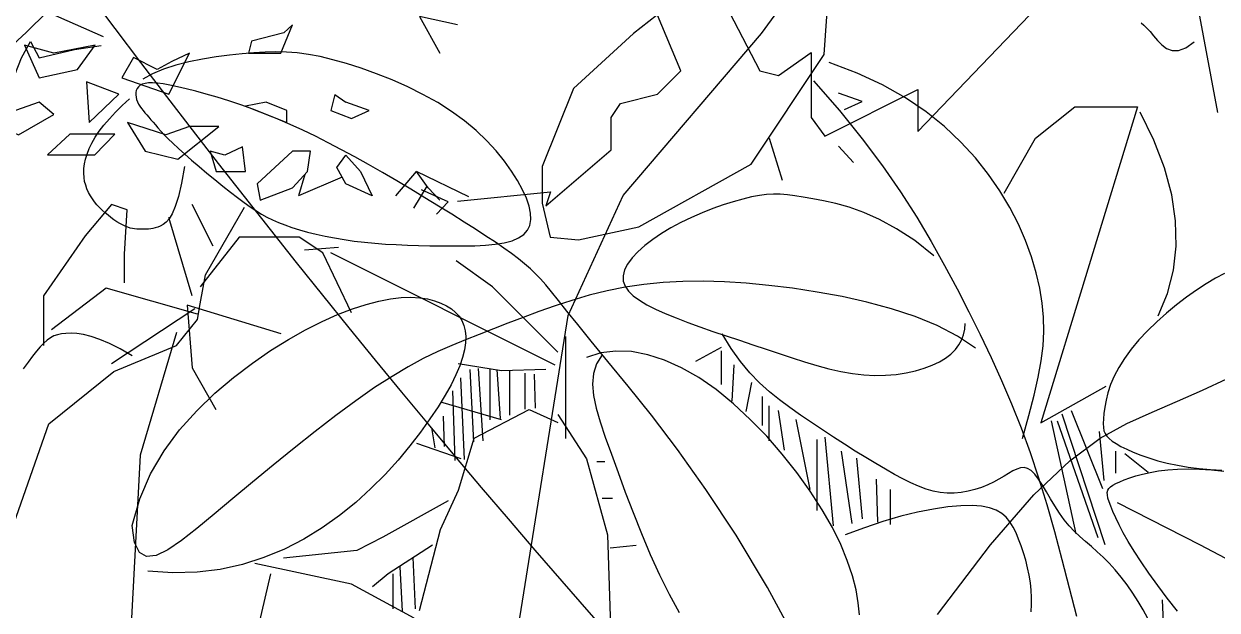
# Model space of a CAD drawing. Header units: metres. Extents: x 10 to 239, y 2 to 253.
# Drawn here: x 93.199 to 98.13, y 101.787 to 104.209 of the extents above; entities that cross this region are included whole.
import ezdxf

# ---------------------------------------------------------------- set-up
doc = ezdxf.new("R2010")
doc.units = ezdxf.units.M
doc.header["$MEASUREMENT"] = 0
doc.layers.add('1', color=7, linetype='Continuous')
doc.layers.add('cot200', color=9, linetype='Continuous')
doc.layers.add('bloques ARBOLES', color=7, linetype='Continuous', true_color=0xb8d897)

# ---------------------------------------------------------------- blocks, each defined once
blk = doc.blocks.new('ARBOL22')
for points in [[(-0.373, -2.0299), (-0.184, -2.011), (-0.1934, -2.0393), (-0.0611, -1.9259), (-0.0611, -1.8598), (-0.0422, -1.8315), (0.0334, -1.8126), (0.0807, -1.7653), (0.0334, -1.652), (0.1185, -1.6047), (0.0901, -1.5292), (0.0334, -1.4725), (0.0334, -1.378), (0.0618, -1.3497), (-0.0516, -1.3213), (-0.0516, -1.1891)], [(0.109, -1.5103), (0.2413, -1.7653), (0.2791, -1.7748), (0.3453, -1.7276), (0.3453, -1.8598), (0.3736, -1.8976), (0.5627, -1.8031), (0.5627, -1.8882), (0.7895, -1.652), (0.7706, -1.6142), (0.78, -1.5953)], [(-1.2854, -1.72), (-1.2495, -1.6869), (-1.2075, -1.6454), (-1.0937, -1.6951)], [(-0.3729, -1.6715), (-0.4508, -1.6548)], [(-0.4508, -1.6548), (-0.4088, -1.7294)], [(-1.2951, -1.8298), (-1.2591, -1.7387), (-1.2412, -1.7056)], [(-1.2412, -1.7056), (-1.2232, -1.7387)], [(-1.1514, -1.722), (-1.0974, -1.7138)], [(-1.2232, -1.7387), (-1.1514, -1.722)], [(-0.6227, -1.8134), (-0.6305, -1.8454)], [(-0.6227, -1.8134), (-0.6005, -1.8288)], [(0.4494, -1.8273), (0.4014, -1.8107)], [(-0.5526, -1.8454), (-0.6005, -1.8288)], [(0.4134, -1.8438), (0.4494, -1.8273)], [(-0.6305, -1.8454), (-0.5885, -1.8619)], [(-0.5885, -1.8619), (-0.5526, -1.8454)], [(-0.6185, -1.9614), (-0.6005, -1.9365)], [(-0.6005, -1.9365), (-0.5705, -1.9696)], [(0.4014, -1.9184), (0.4314, -1.9515)], [(-0.6005, -1.9945), (-0.6185, -1.9614)], [(-0.6837, -1.9755), (-0.6964, -2.0193)], [(-0.6076, -1.9814), (-0.6964, -2.0193)], [(-0.5705, -1.9696), (-0.5466, -2.0193)], [(-0.4987, -2.0193), (-0.4567, -1.9696)], [(-0.3503, -2.0211), (-0.4567, -1.9696)], [(-0.4328, -2.0027), (-0.4567, -1.9696)], [(-0.5466, -2.0193), (-0.6005, -1.9945)], [(-0.4358, -1.9996), (-0.4628, -2.0442)], [(-0.3922, -2.0313), (-0.4461, -2.0066)], [(-0.4088, -2.0276), (-0.4328, -2.0027)], [(-0.4161, -2.0562), (-0.3922, -2.0313)]]:
    blk.add_lwpolyline(points)
for points in [[(-0.7982, -1.7294), (-0.7323, -1.7294), (-0.7084, -1.6715), (-0.7263, -1.6879), (-0.7922, -1.7046)], [(-1.2234, -1.7792), (-1.1455, -1.7626), (-1.1096, -1.7128), (-1.1935, -1.7294), (-1.2534, -1.7128)], [(-0.9599, -1.8123), (-0.9179, -1.7294), (-0.9538, -1.7459), (-0.9838, -1.7626), (-1.0317, -1.7377), (-1.0558, -1.7792)], [(-1.1216, -1.8703), (-1.0617, -1.8123), (-1.1276, -1.7874)], [(-1.2834, -1.8867), (-1.2653, -1.8951), (-1.1935, -1.8536), (-1.2234, -1.8288), (-1.2714, -1.8454), (-1.3185, -1.8599)], [(-0.7202, -1.8703), (-0.7202, -1.8454), (-0.7622, -1.8288), (-0.8041, -1.8372)], [(-1.0437, -1.8703), (-1.0078, -1.9282), (-0.9419, -1.9447), (-0.8581, -1.8785), (-0.9179, -1.8785), (-0.9658, -1.8951)], [(-1.1101, -1.9358), (-1.0696, -1.8937), (-1.161, -1.8937), (-1.2066, -1.9358)], [(-0.8461, -1.9365), (-0.8761, -1.9282), (-0.864, -1.9696), (-0.8041, -1.9696), (-0.8102, -1.9198)], [(-0.7743, -2.0276), (-0.7084, -2.0027), (-0.6784, -1.9696), (-0.6723, -1.9282), (-0.7084, -1.9282), (-0.7622, -1.9778), (-0.7802, -1.9945)]]:
    blk.add_lwpolyline(points, close=True)
blk = doc.blocks.new('A$C6F4E7DED')
for p, q in [((1111.6, 2071.3), (1034.6, 2176.8)), ((1043.2, 2048.5), (1037.5, 2128.3)), ((1171.5, 2134), (1251.4, 2071.3)), ((1262.8, 1894.6), (1111.6, 2071.3)), ((1251.4, 2071.3), (1317, 2011.5)), ((1123, 1928.8), (1043.2, 2048.5)), ((1593.7, 2046.1), (1606.5, 2048.5)), ((1606.5, 2048.5), (1618.7, 2050.1)), ((1618.7, 2050.1), (1630.4, 2051.1)), ((1630.4, 2051.1), (1642, 2051.4)), ((1642, 2051.4), (1653.8, 2051.1)), ((1653.8, 2051.1), (1666, 2050.4)), ((1666, 2050.4), (1679, 2049.2)), ((1679, 2049.2), (1692.9, 2047.7)), ((1692.9, 2047.7), (1707.5, 2045.8)), ((1006.9, 2028.2), (1037.5, 2039.7)), ((1548.8, 2033.5), (1564.8, 2038.6)), ((1564.8, 2038.6), (1579.9, 2042.8)), ((1579.9, 2042.8), (1593.7, 2046.1)), ((1707.5, 2045.8), (1722.4, 2043.4)), ((1722.4, 2043.4), (1737.1, 2040.4)), ((1737.1, 2040.4), (1751.4, 2036.8)), ((1751.4, 2036.8), (1764.8, 2032.5)), ((979.2, 2015.3), (1006.9, 2028.2)), ((1498.1, 2013.2), (1515.2, 2020.8)), ((1515.2, 2020.8), (1532.2, 2027.5)), ((1532.2, 2027.5), (1548.8, 2033.5)), ((1764.8, 2032.5), (1777, 2027.4)), ((1777, 2027.4), (1787.6, 2021.4)), ((954.2, 2001.2), (979.2, 2015.3)), ((1054.6, 2019.7), (1026.4, 1987.4)), ((1317, 2011.5), (1351.2, 1926)), ((1481.4, 2004.9), (1498.1, 2013.2)), ((1718.3, 2005.3), (1729.6, 2008.5)), ((1729.6, 2008.5), (1740.1, 2011.1)), ((1740.1, 2011.1), (1749.6, 2013.3)), ((1749.6, 2013.3), (1757.9, 2015.1)), ((1757.9, 2015.1), (1765.2, 2016.3)), ((1765.2, 2016.3), (1771.4, 2017.1)), ((1771.4, 2017.1), (1776.8, 2017.4)), ((1776.8, 2017.4), (1781.3, 2017.4)), ((1781.3, 2017.4), (1785, 2016.9)), ((1785, 2016.9), (1788, 2016)), ((1788, 2016), (1790.5, 2014.8)), ((1790.5, 2014.8), (1792.3, 2013.2)), ((1792.3, 2013.2), (1793.7, 2011.3)), ((1793.7, 2011.3), (1794.6, 2009.1)), ((1794.6, 2009.1), (1795.1, 2006.8)), ((931.8, 1986), (954.2, 2001.2)), ((1450.1, 1986.3), (1465.3, 1995.9)), ((1465.3, 1995.9), (1481.4, 2004.9)), ((1680.4, 1993.4), (1693.5, 1997.8)), ((1693.5, 1997.8), (1706.2, 2001.8)), ((1706.2, 2001.8), (1718.3, 2005.3)), ((1793.3, 1996.7), (1792.1, 1994.3)), ((1794.2, 1999.2), (1793.3, 1996.7)), ((1794.9, 2001.8), (1794.2, 1999.2)), ((1795.2, 2004.3), (1794.9, 2001.8)), ((1795.1, 2006.8), (1795.2, 2004.3)), ((1810, 1992.7), (1801.9, 2000.1)), ((682.8, 1954.8), (698, 1985.5)), ((769.3, 1991.2), (700.9, 1991.2)), ((700.9, 1991.2), (806.4, 1646.4)), ((812.1, 1957), (769.3, 1991.2)), ((911.7, 1969.8), (931.8, 1986)), ((1026.4, 1987.4), (1001.4, 1956.5)), ((1436.1, 1976), (1450.1, 1986.3)), ((1640, 1977.9), (1653.5, 1983.4)), ((1653.5, 1983.4), (1667.1, 1988.6)), ((1667.1, 1988.6), (1680.4, 1993.4)), ((1783.1, 1982.4), (1780.9, 1979.9)), ((1785.2, 1984.8), (1783.1, 1982.4)), ((1787.2, 1987.2), (1785.2, 1984.8)), ((1789, 1989.5), (1787.2, 1987.2)), ((1790.7, 1991.9), (1789, 1989.5)), ((1792.1, 1994.3), (1790.7, 1991.9)), ((1817.4, 1985.4), (1810, 1992.7)), ((1824, 1978.3), (1817.4, 1985.4)), ((893.8, 1952.9), (911.7, 1969.8)), ((1423.3, 1965.3), (1436.1, 1976)), ((1612.7, 1965.7), (1626.4, 1972)), ((1626.4, 1972), (1640, 1977.9)), ((1773.7, 1971.5), (1770.9, 1968.3)), ((1776.2, 1974.5), (1773.7, 1971.5)), ((1778.6, 1977.2), (1776.2, 1974.5)), ((1780.9, 1979.9), (1778.6, 1977.2)), ((1829.9, 1971.4), (1824, 1978.3)), ((1835, 1964.6), (1829.9, 1971.4)), ((846.4, 1897.2), (812.1, 1957)), ((1001.4, 1956.5), (979.2, 1926.9)), ((1103.1, 1957), (1088.8, 1911.4)), ((1411.8, 1954.3), (1423.3, 1965.3)), ((1584.8, 1952), (1598.8, 1959.1)), ((1598.8, 1959.1), (1612.7, 1965.7)), ((1759.7, 1956.4), (1754.6, 1951.5)), ((1764, 1960.8), (1759.7, 1956.4)), ((1767.7, 1964.8), (1764, 1960.8)), ((1770.9, 1968.3), (1767.7, 1964.8)), ((1839.4, 1958.1), (1835, 1964.6)), ((1843.1, 1951.8), (1839.4, 1958.1)), ((671.3, 1924.8), (682.8, 1954.8)), ((877.8, 1935.5), (893.8, 1952.9)), ((1392.5, 1932.1), (1401.5, 1943.2)), ((1401.5, 1943.2), (1411.8, 1954.3)), ((1555.8, 1936.7), (1570.5, 1944.5)), ((1570.5, 1944.5), (1584.8, 1952)), ((1748.6, 1945.9), (1741.7, 1939.7)), ((1754.6, 1951.5), (1748.6, 1945.9)), ((1846.1, 1945.7), (1843.1, 1951.8)), ((1848.4, 1939.8), (1846.1, 1945.7)), ((863.7, 1917.6), (877.8, 1935.5)), ((1384.6, 1921.2), (1392.5, 1932.1)), ((1540.9, 1928.3), (1555.8, 1936.7)), ((1734.1, 1933), (1725.9, 1926)), ((1741.7, 1939.7), (1734.1, 1933)), ((1850.1, 1934.2), (1848.4, 1939.8)), ((1851.3, 1928.9), (1850.1, 1934.2)), ((663.4, 1895.4), (671.3, 1924.8)), ((851.2, 1899.5), (863.7, 1917.6)), ((979.2, 1926.9), (959.6, 1898.4)), ((1245.7, 1860.4), (1123, 1928.8)), ((1351.2, 1926), (1351.2, 1886.1)), ((1378, 1910.7), (1384.6, 1921.2)), ((1510, 1910.5), (1525.6, 1919.6)), ((1525.6, 1919.6), (1540.9, 1928.3)), ((1717.4, 1918.9), (1708.7, 1911.8)), ((1725.9, 1926), (1717.4, 1918.9)), ((1742, 1926), (1745.2, 1907.8)), ((1851.9, 1923.8), (1851.3, 1928.9)), ((1851.7, 1914.2), (1852, 1918.9)), ((1852, 1918.9), (1851.9, 1923.8)), ((1372.6, 1900.8), (1378, 1910.7)), ((1494.5, 1901.3), (1510, 1910.5)), ((1700.1, 1904.8), (1691.8, 1898.3)), ((1708.7, 1911.8), (1700.1, 1904.8)), ((1745.2, 1907.8), (1748.6, 1893.5)), ((1848.5, 1901.6), (1849.9, 1905.6)), ((1849.9, 1905.6), (1851, 1909.8)), ((1851, 1909.8), (1851.7, 1914.2)), ((659.2, 1866.9), (663.4, 1895.4)), ((840.3, 1881.4), (851.2, 1899.5)), ((959.6, 1898.4), (942, 1870.9)), ((1043.7, 1888.8), (1055.5, 1891)), ((1055.5, 1891), (1065.9, 1892.8)), ((1065.9, 1892.8), (1075, 1894.3)), ((1075, 1894.3), (1083.3, 1895.3)), ((1083.3, 1895.3), (1091, 1895.9)), ((1091, 1895.9), (1098.5, 1896)), ((1098.5, 1896), (1106, 1895.6)), ((1106, 1895.6), (1113.9, 1894.6)), ((1113.9, 1894.6), (1122.5, 1892.9)), ((1122.5, 1892.9), (1132.1, 1890.6)), ((1132.1, 1890.6), (1142.5, 1887.7)), ((1322.7, 1763.5), (1262.8, 1894.6)), ((1365.4, 1883), (1368.4, 1891.5)), ((1368.4, 1891.5), (1372.6, 1900.8)), ((1464.3, 1882.9), (1479.2, 1892)), ((1479.2, 1892), (1494.5, 1901.3)), ((1684, 1892.2), (1676.8, 1886.9)), ((1691.8, 1898.3), (1684, 1892.2)), ((1748.6, 1893.5), (1752, 1882.6)), ((1840.2, 1887.5), (1842.6, 1890.8)), ((1842.6, 1890.8), (1844.8, 1894.2)), ((1844.8, 1894.2), (1846.8, 1897.8)), ((1846.8, 1897.8), (1848.5, 1901.6)), ((830.9, 1863.2), (840.3, 1881.4)), ((999.8, 1876.1), (1015.8, 1881.8)), ((1015.8, 1881.8), (1030.5, 1885.9)), ((1030.5, 1885.9), (1043.7, 1888.8)), ((1142.5, 1887.7), (1153.5, 1884.2)), ((1153.5, 1884.2), (1164.9, 1880.2)), ((1164.9, 1880.2), (1176.5, 1875.6)), ((1351.2, 1886.1), (1342.6, 1849)), ((1363.8, 1875.2), (1365.4, 1883)), ((1450, 1874), (1464.3, 1882.9)), ((1663.9, 1878), (1657.9, 1874.2)), ((1670.2, 1882.1), (1663.9, 1878)), ((1676.8, 1886.9), (1670.2, 1882.1)), ((1719.1, 1807.7), (1676.4, 1881.8)), ((1710.6, 1839), (1733.4, 1884.6)), ((1752, 1882.6), (1755.4, 1874.6)), ((1804.7, 1878.9), (1821.8, 1884.6)), ((1807.6, 1830.5), (1804.7, 1878.9)), ((1821.8, 1884.6), (1850.4, 1850.4)), ((1828.7, 1875.7), (1831.8, 1878.5)), ((1831.8, 1878.5), (1834.8, 1881.4)), ((1834.8, 1881.4), (1837.6, 1884.4)), ((1837.6, 1884.4), (1840.2, 1887.5)), ((658.6, 1839.3), (659.2, 1866.9)), ((942, 1870.9), (926.1, 1844.2)), ((963.9, 1858.2), (982.5, 1868.4)), ((982.5, 1868.4), (999.8, 1876.1)), ((1176.5, 1875.6), (1188.1, 1870.5)), ((1188.1, 1870.5), (1199.5, 1865.1)), ((1199.5, 1865.1), (1210.5, 1859.2)), ((1363.5, 1868.2), (1363.8, 1875.2)), ((1364.6, 1861.9), (1363.5, 1868.2)), ((1423.9, 1857.6), (1436.5, 1865.5)), ((1436.5, 1865.5), (1450, 1874)), ((1639.2, 1865), (1632.2, 1862.3)), ((1645.7, 1867.8), (1639.2, 1865)), ((1651.8, 1870.9), (1645.7, 1867.8)), ((1657.9, 1874.2), (1651.8, 1870.9)), ((1733.4, 1784.9), (1759.1, 1870.4)), ((1755.4, 1874.6), (1758.8, 1868.9)), ((1758.8, 1868.9), (1762.1, 1865.2)), ((1762.1, 1865.2), (1765.3, 1862.7)), ((1812.6, 1864), (1815.8, 1865.9)), ((1815.8, 1865.9), (1819, 1868.1)), ((1819, 1868.1), (1822.3, 1870.5)), ((1822.3, 1870.5), (1825.5, 1873)), ((1825.5, 1873), (1828.7, 1875.7)), ((823, 1845.2), (830.9, 1863.2)), ((944.2, 1845.2), (963.9, 1858.2)), ((1210.5, 1859.2), (1220.9, 1853)), ((1220.9, 1853), (1230.4, 1846.5)), ((1311.3, 1846.2), (1245.7, 1860.4)), ((1367.2, 1856.5), (1364.6, 1861.9)), ((1371.3, 1851.9), (1367.2, 1856.5)), ((1376.9, 1848.1), (1371.3, 1851.9)), ((1412.6, 1850.2), (1423.9, 1857.6)), ((1598.1, 1852.3), (1588.3, 1850.1)), ((1607.4, 1854.6), (1598.1, 1852.3)), ((1616.3, 1857.1), (1607.4, 1854.6)), ((1624.5, 1859.7), (1616.3, 1857.1)), ((1632.2, 1862.3), (1624.5, 1859.7)), ((1765.3, 1862.7), (1768.4, 1861.1)), ((1768.4, 1861.1), (1771.2, 1860)), ((1771.2, 1860), (1773.9, 1859.1)), ((1773.9, 1859.1), (1776.4, 1858.4)), ((1776.4, 1858.4), (1778.8, 1858)), ((1778.8, 1858), (1781.1, 1857.8)), ((1781.1, 1857.8), (1783.3, 1857.6)), ((1783.3, 1857.6), (1785.5, 1857.6)), ((1785.5, 1857.6), (1787.6, 1857.6)), ((1787.6, 1857.6), (1789.7, 1857.6)), ((1789.7, 1857.6), (1791.9, 1857.6)), ((1791.9, 1857.6), (1794.1, 1857.8)), ((1794.1, 1857.8), (1796.4, 1858)), ((1796.4, 1858), (1798.8, 1858.4)), ((1798.8, 1858.4), (1801.2, 1859)), ((1801.2, 1859), (1803.9, 1859.8)), ((1803.9, 1859.8), (1806.6, 1860.9)), ((1806.6, 1860.9), (1809.6, 1862.3)), ((1809.6, 1862.3), (1812.6, 1864)), ((661.5, 1812.8), (658.6, 1839.3)), ((816.5, 1827.4), (823, 1845.2)), ((926.1, 1844.2), (911.6, 1818.2)), ((923.4, 1828.8), (944.2, 1845.2)), ((1230.4, 1846.5), (1239.1, 1839.8)), ((1239.1, 1839.8), (1246.6, 1833.1)), ((1342.6, 1849), (1311.3, 1846.2)), ((1384.1, 1845.1), (1376.9, 1848.1)), ((1392.6, 1842.8), (1384.1, 1845.1)), ((1402.4, 1841.3), (1392.6, 1842.8)), ((1393.1, 1837.1), (1402.3, 1843.4)), ((1402.3, 1843.4), (1412.6, 1850.2)), ((1413.1, 1840.2), (1402.4, 1841.3)), ((1424.6, 1839.6), (1413.1, 1840.2)), ((1436.6, 1839.4), (1424.6, 1839.6)), ((1449, 1839.4), (1436.6, 1839.4)), ((1461.5, 1839.5), (1449, 1839.4)), ((1473.9, 1839.7), (1461.5, 1839.5)), ((1486.2, 1840), (1473.9, 1839.7)), ((1498.4, 1840.4), (1486.2, 1840)), ((1510.5, 1840.9), (1498.4, 1840.4)), ((1522.3, 1841.5), (1510.5, 1840.9)), ((1534, 1842.4), (1522.3, 1841.5)), ((1545.4, 1843.4), (1534, 1842.4)), ((1556.6, 1844.7), (1545.4, 1843.4)), ((1567.5, 1846.3), (1556.6, 1844.7)), ((1578.1, 1848.1), (1567.5, 1846.3)), ((1588.3, 1850.1), (1578.1, 1848.1)), ((1590.8, 1831.9), (1616.5, 1849)), ((1616.5, 1849), (1682.1, 1849)), ((1682.1, 1849), (1724.9, 1794.9)), ((1850.4, 1850.4), (1896, 1784.9)), ((811.3, 1810.1), (816.5, 1827.4)), ((1246.6, 1833.1), (1252.9, 1826.3)), ((1252.9, 1826.3), (1257.8, 1819.7)), ((1336.9, 1709.4), (1582.2, 1831.9)), ((1370.3, 1820), (1377.2, 1825.5)), ((1377.2, 1825.5), (1384.7, 1831.2)), ((1384.7, 1831.2), (1393.1, 1837.1)), ((1559.4, 1766.4), (1590.8, 1831.9)), ((1573.7, 1837.6), (1610.8, 1834.8)), ((1807.6, 1799.1), (1807.6, 1830.5)), ((668, 1787.4), (661.5, 1812.8)), ((911.6, 1818.2), (897.9, 1792.7)), ((1257.8, 1819.7), (1261.2, 1813.2)), ((1261.2, 1813.2), (1262.8, 1806.9)), ((1358.3, 1809.1), (1364.1, 1814.6)), ((1364.1, 1814.6), (1370.3, 1820)), ((1405.4, 1794.6), (1445.3, 1823.1)), ((605.6, 1809.3), (615.5, 1804.2)), ((615.5, 1804.2), (625.7, 1798.2)), ((807.4, 1793.2), (811.3, 1810.1)), ((1128.2, 1798.8), (1152.1, 1800.4)), ((1152.1, 1800.4), (1175.2, 1801)), ((1175.2, 1801), (1197.5, 1800.7)), ((1197.5, 1800.7), (1219, 1799.6)), ((1219, 1799.6), (1240, 1797.5)), ((1262.6, 1801.1), (1260.6, 1795.5)), ((1262.8, 1806.9), (1262.6, 1801.1)), ((1347.3, 1797.1), (1352.9, 1803.4)), ((1352.9, 1803.4), (1358.3, 1809.1)), ((1724.9, 1776.3), (1719.1, 1807.7)), ((625.7, 1798.2), (636.2, 1791.3)), ((636.2, 1791.3), (647.1, 1783.6)), ((678.1, 1763.2), (668, 1787.4)), ((804.8, 1777), (807.4, 1793.2)), ((897.9, 1792.7), (884.9, 1767.6)), ((1023.6, 1784.1), (1050.9, 1789.1)), ((1050.9, 1789.1), (1077.6, 1793.2)), ((1077.6, 1793.2), (1103.4, 1796.4)), ((1103.4, 1796.4), (1128.2, 1798.8)), ((1240, 1797.5), (1260.4, 1794.4)), ((1256.9, 1790.2), (1251.7, 1785)), ((1260.6, 1795.5), (1256.9, 1790.2)), ((1260.4, 1794.4), (1280.3, 1790.4)), ((1280.3, 1790.4), (1299.7, 1785.5)), ((1333.5, 1780), (1341.1, 1789.4)), ((1334.1, 1723.4), (1405.4, 1794.6)), ((1341.1, 1789.4), (1347.3, 1797.1)), ((1727.7, 1764.9), (1827.5, 1793.4)), ((1827.5, 1793.4), (1887.4, 1747.8)), ((647.1, 1783.6), (658.1, 1775.1)), ((658.1, 1775.1), (669, 1766.1)), ((803.3, 1761.5), (804.8, 1777)), ((969.6, 1770.8), (996.3, 1778)), ((996.3, 1778), (1023.6, 1784.1)), ((1236.8, 1775.2), (1227.3, 1770.4)), ((1244.9, 1780.1), (1236.8, 1775.2)), ((1251.7, 1785), (1244.9, 1780.1)), ((1299.7, 1785.5), (1318.6, 1780)), ((1318.6, 1780), (1336.9, 1774.1)), ((1324.1, 1768.2), (1333.5, 1780)), ((1336.9, 1774.1), (1354.7, 1767.8)), ((1455.8, 1774), (1450.4, 1770.6)), ((1461.9, 1777), (1455.8, 1774)), ((1468.7, 1779.5), (1461.9, 1777)), ((1476.4, 1781.5), (1468.7, 1779.5)), ((1485, 1782.8), (1476.4, 1781.5)), ((1494.5, 1783.4), (1485, 1782.8)), ((1505.1, 1783), (1494.5, 1783.4)), ((1516.7, 1781.6), (1505.1, 1783)), ((1529.5, 1779.2), (1516.7, 1781.6)), ((1543.4, 1775.6), (1529.5, 1779.2)), ((1558.5, 1770.7), (1543.4, 1775.6)), ((1636.4, 1743.6), (1739.1, 1774.9)), ((1727.7, 1759.2), (1724.9, 1776.3)), ((1739.1, 1774.9), (1733.4, 1706.5)), ((1896, 1784.9), (1896, 1730.7)), ((669, 1766.1), (679.6, 1756.7)), ((803, 1746.1), (803.3, 1761.5)), ((884.9, 1767.6), (872.5, 1742.6)), ((919.6, 1752.4), (943.8, 1762.3)), ((943.8, 1762.3), (969.6, 1770.8)), ((1204.9, 1760.8), (1192.2, 1755.9)), ((1216.7, 1765.6), (1204.9, 1760.8)), ((1227.3, 1770.4), (1216.7, 1765.6)), ((1312.3, 1753.5), (1324.1, 1768.2)), ((1376.9, 1424.4), (1322.7, 1763.5)), ((1354.7, 1767.8), (1371.8, 1761.4)), ((1371.8, 1761.4), (1388.5, 1755)), ((1442, 1762.6), (1438.9, 1757.9)), ((1445.8, 1766.8), (1442, 1762.6)), ((1450.4, 1770.6), (1445.8, 1766.8)), ((1574.6, 1764.4), (1558.5, 1770.7)), ((1591.7, 1756.8), (1574.6, 1764.4)), ((1730.6, 1770.6), (1821.8, 1710.8)), ((679.6, 1756.7), (689.8, 1746.9)), ((889.5, 1748.4), (889.1, 1754.7)), ((890.8, 1742.4), (889.5, 1748.4)), ((897.4, 1740.9), (919.6, 1752.4)), ((1178.8, 1751), (1164.7, 1746.1)), ((1192.2, 1755.9), (1178.8, 1751)), ((1297.6, 1735.4), (1312.3, 1753.5)), ((1388.5, 1755), (1404.4, 1748.8)), ((1404.4, 1748.8), (1419.9, 1742.9)), ((1435.2, 1746.9), (1434.6, 1740.6)), ((1436.6, 1752.7), (1435.2, 1746.9)), ((1438.9, 1757.9), (1436.6, 1752.7)), ((1609.6, 1747.8), (1591.7, 1756.8)), ((1628.3, 1737.2), (1609.6, 1747.8)), ((1750.5, 1730.7), (1727.7, 1759.2)), ((689.8, 1746.9), (699.2, 1736.8)), ((699.2, 1736.8), (707.7, 1726.7)), ((803.9, 1730.5), (803, 1746.1)), ((872.5, 1742.6), (860.6, 1717.6)), ((877.7, 1727.9), (897.4, 1740.9)), ((892.9, 1736.7), (890.8, 1742.4)), ((895.9, 1731.3), (892.9, 1736.7)), ((1135.7, 1736.4), (1121, 1731.5)), ((1150.3, 1741.3), (1135.7, 1736.4)), ((1144.6, 1727.3), (1154.4, 1743.3)), ((1164.7, 1746.1), (1150.3, 1741.3)), ((1279.4, 1713.2), (1297.6, 1735.4)), ((1325.5, 1740.4), (1325.5, 1629.3)), ((1419.9, 1742.9), (1435, 1737)), ((1434.6, 1740.6), (1434.9, 1733.6)), ((1435, 1737), (1450, 1730.8)), ((1647.8, 1725.1), (1628.3, 1737.2)), ((1750.5, 1745), (1790.5, 1611)), ((1824, 1733), (1834.5, 1737.4)), ((1834.5, 1737.4), (1843.9, 1740.6)), ((1843.9, 1740.6), (1852.2, 1742.7)), ((1852.2, 1742.7), (1859.5, 1743.8)), ((1859.5, 1743.8), (1865.9, 1744.2)), ((1865.9, 1744.2), (1871.5, 1744)), ((1871.5, 1744), (1876.4, 1743.5)), ((1876.4, 1743.5), (1880.8, 1742.5)), ((1880.8, 1742.5), (1884.8, 1741.1)), ((1884.8, 1741.1), (1888.5, 1739.1)), ((1888.5, 1739.1), (1892.1, 1736.5)), ((1892.1, 1736.5), (1895.7, 1733.3)), ((707.7, 1726.7), (715.1, 1716.7)), ((806, 1714), (803.9, 1730.5)), ((899.7, 1726.2), (895.9, 1731.3)), ((904.6, 1721.4), (899.7, 1726.2)), ((910.4, 1717), (904.6, 1721.4)), ((1092.1, 1721.9), (1078.1, 1717.3)), ((1106.4, 1726.7), (1092.1, 1721.9)), ((1121, 1731.5), (1106.4, 1726.7)), ((1134.6, 1713.3), (1144.6, 1727.3)), ((1155.6, 1728.7), (1183.6, 1713.4)), ((1155.6, 1724.9), (1155.6, 1688)), ((1235.8, 1720.7), (1253.6, 1724.1)), ((1253.6, 1724.1), (1270.8, 1724.7)), ((1270.8, 1724.7), (1287.2, 1722.6)), ((1287.2, 1722.6), (1302.7, 1717.7)), ((1434.9, 1733.6), (1436, 1726)), ((1436, 1726), (1438.2, 1717.6)), ((1450, 1730.8), (1465.2, 1724)), ((1465.2, 1724), (1481, 1716.4)), ((1667.8, 1711.3), (1647.8, 1725.1)), ((1819, 1702.2), (1750.5, 1730.7)), ((1799, 1719.3), (1812.2, 1727)), ((1812.2, 1727), (1824, 1733)), ((1895.7, 1733.3), (1899.5, 1729.3)), ((1899.5, 1729.3), (1903.6, 1724.6)), ((1903.6, 1724.6), (1908.1, 1719)), ((715.1, 1716.7), (721.3, 1706.8)), ((809.3, 1696.2), (806, 1714)), ((860.6, 1717.6), (849.2, 1692.4)), ((917.2, 1712.9), (910.4, 1717)), ((925, 1709.2), (917.2, 1712.9)), ((933.7, 1705.9), (925, 1709.2)), ((1051, 1708.9), (1037.9, 1705.4)), ((1064.4, 1712.9), (1051, 1708.9)), ((1078.1, 1717.3), (1064.4, 1712.9)), ((1124.3, 1700.9), (1134.6, 1713.3)), ((1141.6, 1709.6), (1144.1, 1670.1)), ((1198.8, 1706.4), (1217.5, 1714.8)), ((1217.5, 1714.8), (1235.8, 1720.7)), ((1257.3, 1686.4), (1279.4, 1713.2)), ((1285.6, 1720.5), (1291.7, 1710.6)), ((1291.7, 1710.6), (1295.1, 1700)), ((1395.7, 1703.1), (1442.9, 1710.7)), ((1438.2, 1717.6), (1441.3, 1708.5)), ((1441.3, 1708.5), (1445.4, 1698.6)), ((1481, 1716.4), (1497.6, 1707.4)), ((1688.3, 1695.8), (1667.8, 1711.3)), ((1908.1, 1719), (1912.9, 1712.6)), ((1912.9, 1712.6), (1918.1, 1705.4)), ((721.3, 1706.8), (726.2, 1697.2)), ((726.2, 1697.2), (730.1, 1688)), ((813.8, 1676.5), (809.3, 1696.2)), ((943.3, 1703), (933.7, 1705.9)), ((953.6, 1700.8), (943.3, 1703)), ((964.5, 1699.2), (953.6, 1700.8)), ((975.9, 1698.2), (964.5, 1699.2)), ((987.7, 1698), (975.9, 1698.2)), ((999.9, 1698.7), (987.7, 1698)), ((1012.3, 1700.1), (999.9, 1698.7)), ((1025, 1702.4), (1012.3, 1700.1)), ((1037.9, 1705.4), (1025, 1702.4)), ((1113.8, 1690), (1124.3, 1700.9)), ((1161.1, 1682.5), (1180, 1695.6)), ((1180, 1695.6), (1198.8, 1706.4)), ((1295.1, 1700), (1296.1, 1688.5)), ((1347.3, 1704.4), (1395.7, 1703.1)), ((1360, 1699.3), (1358.8, 1662.3)), ((1370.2, 1700.5), (1370.2, 1661.1)), ((1386.8, 1703.1), (1386.8, 1654.7)), ((1400.8, 1704.4), (1397, 1650.9)), ((1408.5, 1705.6), (1408.5, 1649.6)), ((1421.2, 1705.6), (1416.1, 1626.7)), ((1430.1, 1704.4), (1426.3, 1625.4)), ((1440.3, 1695.5), (1436.5, 1606.3)), ((1445.4, 1698.6), (1450.7, 1687.9)), ((1497.6, 1707.4), (1515.2, 1697)), ((1515.2, 1697), (1534.2, 1684.7)), ((1708.8, 1678.6), (1688.3, 1695.8)), ((1733.4, 1706.5), (1707.7, 1660.9)), ((1890.3, 1645.2), (1819, 1702.2)), ((629.7, 1682.1), (603, 1694.5)), ((657.1, 1669.8), (629.7, 1682.1)), ((730.1, 1688), (733, 1679.2)), ((806.4, 1646.4), (735.1, 1686.3)), ((849.2, 1692.4), (838.3, 1666.9)), ((1102.9, 1680.2), (1113.8, 1690)), ((1122.5, 1690.5), (1128.8, 1658.7)), ((1142.2, 1667.2), (1161.1, 1682.5)), ((1231.7, 1654.5), (1257.3, 1686.4)), ((1296.1, 1688.5), (1295.1, 1676)), ((1450.7, 1687.9), (1457.2, 1676.4)), ((1534.2, 1684.7), (1554.8, 1670.3)), ((684.7, 1657.8), (657.1, 1669.8)), ((733, 1679.2), (735.1, 1671)), ((735.1, 1671), (736.5, 1663.5)), ((819.5, 1654.4), (813.8, 1676.5)), ((1080.5, 1662.9), (1091.8, 1671.3)), ((1091.8, 1671.3), (1102.9, 1680.2)), ((1111, 1675.2), (1111, 1643.4)), ((1295.1, 1676), (1292.2, 1662.2)), ((1395.7, 1649.6), (1462, 1668.7)), ((1449.2, 1681.4), (1446.7, 1605.1)), ((1457.2, 1676.4), (1464.9, 1663.9)), ((1554.8, 1670.3), (1576.5, 1654.2)), ((1728.6, 1659.5), (1708.8, 1678.6)), ((712.3, 1645.6), (684.7, 1657.8)), ((783.5, 1656.1), (736.4, 1513.5)), ((736.5, 1663.5), (737.5, 1656.6)), ((737.5, 1656.6), (738, 1650.7)), ((773.3, 1659.9), (738.9, 1574.6)), ((838.3, 1666.9), (828, 1640.7)), ((1068.8, 1654.7), (1080.5, 1662.9)), ((1093.2, 1659.9), (1086.8, 1616.6)), ((1103.4, 1665), (1103.4, 1626.8)), ((1123.8, 1650.1), (1142.2, 1667.2)), ((1292.2, 1662.2), (1287.8, 1647.2)), ((1365.5, 1660.9), (1334.1, 1646.7)), ((1425.4, 1629.6), (1365.5, 1660.9)), ((1464.9, 1663.9), (1473.9, 1650.5)), ((1747.3, 1638.5), (1728.6, 1659.5)), ((741.6, 1629.4), (712.3, 1645.6)), ((738, 1650.7), (738.2, 1645.6)), ((738.2, 1645.6), (738, 1641.3)), ((788.6, 1648.5), (744, 1521.2)), ((795, 1648.5), (768.2, 1525)), ((826.4, 1629.3), (819.5, 1654.4)), ((1044.9, 1638.6), (1057, 1646.6)), ((1057, 1646.6), (1068.8, 1654.7)), ((1074, 1649.8), (1058.8, 1573.4)), ((1105.9, 1631.6), (1123.8, 1650.1)), ((1203.2, 1617.1), (1231.7, 1654.5)), ((1287.8, 1647.2), (1282.2, 1630.5)), ((1334.1, 1655.2), (1302.7, 1606.8)), ((1459.4, 1653.4), (1458.2, 1620.3)), ((1473.9, 1650.5), (1484.1, 1636.1)), ((1576.5, 1654.2), (1599.1, 1636.8)), ((1933.1, 1522.7), (1890.3, 1645.2)), ((734.4, 1631.6), (731.9, 1629)), ((736.2, 1634.5), (734.4, 1631.6)), ((737.4, 1637.6), (736.2, 1634.5)), ((738, 1641.3), (737.4, 1637.6)), ((742.7, 1637), (737.6, 1583.5)), ((828, 1640.7), (818.1, 1613.9)), ((1020.9, 1622.9), (1032.9, 1630.6)), ((1032.9, 1630.6), (1044.9, 1638.6)), ((1042.2, 1630.7), (1033.3, 1533.9)), ((1088.9, 1612), (1105.9, 1631.6)), ((1282.2, 1630.5), (1275.6, 1612.2)), ((1442.5, 1572.6), (1425.4, 1629.6)), ((1472.2, 1640.7), (1468.4, 1619.1)), ((1484.1, 1636.1), (1495.7, 1621.1)), ((1599.1, 1636.8), (1622.1, 1618.6)), ((1764.3, 1615.6), (1747.3, 1638.5)), ((712.6, 1617.5), (705.4, 1614.2)), ((718.9, 1620.6), (712.6, 1617.5)), ((724.2, 1623.6), (718.9, 1620.6)), ((728.5, 1626.3), (724.2, 1623.6)), ((731.9, 1629), (728.5, 1626.3)), ((774.8, 1604.9), (741.6, 1629.4)), ((1009.1, 1615.5), (1020.9, 1622.9)), ((1051.1, 1628.1), (1051.1, 1550.4)), ((1172.2, 1573.6), (1203.2, 1617.1)), ((1439.6, 1606.8), (1488.1, 1623.9)), ((1495.7, 1621.1), (1508.6, 1605.6)), ((1622.1, 1618.6), (1645.1, 1600)), ((678.7, 1604.9), (668.2, 1602.2)), ((688.3, 1607.9), (678.7, 1604.9)), ((697.3, 1611), (688.3, 1607.9)), ((714.7, 1612.8), (689.2, 1592.5)), ((705.4, 1614.2), (697.3, 1611)), ((724.9, 1615.4), (724.9, 1591.2)), ((814, 1567.7), (774.8, 1604.9)), ((818.1, 1613.9), (808.8, 1586.1)), ((986.6, 1601.7), (997.6, 1608.4)), ((997.6, 1608.4), (1009.1, 1615.5)), ((1007.8, 1607.7), (1001.4, 1541.5)), ((1024.4, 1615.4), (1012.9, 1536.4)), ((1072.9, 1591.9), (1088.9, 1612)), ((1275.6, 1612.2), (1268.3, 1592.1)), ((1302.7, 1606.8), (1279.9, 1524.1)), ((1282.8, 1603.7), (1291.3, 1603.7)), ((1508.6, 1605.6), (1522.8, 1590)), ((1778.9, 1590.6), (1764.3, 1615.6)), ((1790.5, 1611), (1804.7, 1337.5)), ((619.9, 1594.9), (606.4, 1593.4)), ((620.9, 1595.3), (608.5, 1594.6)), ((632.9, 1595.8), (619.9, 1594.9)), ((633.3, 1596.4), (620.9, 1595.3)), ((645.2, 1596), (632.9, 1595.8)), ((645.5, 1597.9), (633.3, 1596.4)), ((656.9, 1595.7), (645.2, 1596)), ((657.2, 1599.9), (645.5, 1597.9)), ((667.7, 1594.9), (656.9, 1595.7)), ((668.2, 1602.2), (657.2, 1599.9)), ((677.7, 1593.7), (667.7, 1594.9)), ((686.9, 1592.2), (677.7, 1593.7)), ((695.2, 1590.3), (686.9, 1592.2)), ((812.9, 1590.1), (816.9, 1594.2)), ((816.9, 1594.2), (820.8, 1596.5)), ((820.8, 1596.5), (824.6, 1597.5)), ((824.6, 1597.5), (828.6, 1597.2)), ((828.6, 1597.2), (832.7, 1595.8)), ((832.7, 1595.8), (837, 1593.7)), ((837, 1593.7), (841.6, 1590.9)), ((841.6, 1590.9), (846.6, 1587.9)), ((966.3, 1590), (976.1, 1595.6)), ((976.1, 1595.6), (986.6, 1601.7)), ((1058.3, 1571.6), (1072.9, 1591.9)), ((1268.3, 1592.1), (1260.4, 1570.6)), ((1645.1, 1600), (1667.6, 1581.5)), ((1790.7, 1563.4), (1778.9, 1590.6)), ((702.7, 1588.3), (695.2, 1590.3)), ((709.3, 1586.1), (702.7, 1588.3)), ((715.2, 1584), (709.3, 1586.1)), ((720.2, 1581.9), (715.2, 1584)), ((724.4, 1579.9), (720.2, 1581.9)), ((727.7, 1578.1), (724.4, 1579.9)), ((730.3, 1576.4), (727.7, 1578.1)), ((808.8, 1586.1), (799.9, 1557.2)), ((800.2, 1571.1), (804.6, 1578.3)), ((804.6, 1578.3), (808.8, 1584.8)), ((808.8, 1584.8), (812.9, 1590.1)), ((846.6, 1587.9), (852.1, 1584.7)), ((852.1, 1584.7), (858, 1581.5)), ((858, 1581.5), (864.4, 1578.5)), ((864.4, 1578.5), (871.3, 1575.8)), ((939.9, 1577), (948.3, 1580.7)), ((948.3, 1580.7), (957, 1585)), ((957, 1585), (966.3, 1590)), ((986.1, 1584.8), (984.8, 1537.7)), ((1522.8, 1590), (1538.2, 1574.5)), ((1667.6, 1581.5), (1689.3, 1563.5)), ((732.2, 1574.6), (730.3, 1576.4)), ((733.3, 1572.6), (732.2, 1574.6)), ((733, 1564.2), (733.7, 1567.6)), ((733.8, 1570.3), (733.3, 1572.6)), ((733.7, 1567.6), (733.8, 1570.3)), ((795.7, 1563.3), (800.2, 1571.1)), ((861.5, 1513.2), (814, 1567.7)), ((871.3, 1575.8), (878.4, 1573.5)), ((878.4, 1573.5), (885.8, 1571.6)), ((885.8, 1571.6), (893.3, 1570.2)), ((893.3, 1570.2), (901, 1569.5)), ((901, 1569.5), (908.6, 1569.5)), ((908.6, 1569.5), (916.3, 1570.2)), ((916.3, 1570.2), (924, 1571.7)), ((924, 1571.7), (931.8, 1574)), ((931.8, 1574), (939.9, 1577)), ((970.8, 1573.4), (970.8, 1535.2)), ((1045.3, 1551.4), (1058.3, 1571.6)), ((1139.3, 1523.5), (1172.2, 1573.6)), ((1260.4, 1570.6), (1251.9, 1548.2)), ((1462.4, 1529.8), (1442.5, 1572.6)), ((1538.2, 1574.5), (1554.8, 1559.4)), ((723, 1559.4), (632.3, 1513)), ((727.6, 1549.3), (730, 1555.2)), ((730, 1555.2), (731.7, 1560.1)), ((731.7, 1560.1), (733, 1564.2)), ((786, 1547.7), (790.9, 1555.5)), ((790.9, 1555.5), (795.7, 1563.3)), ((799.9, 1557.2), (791.5, 1527.5)), ((855.1, 1550.8), (862.3, 1553.4)), ((862.3, 1553.4), (871.1, 1555.2)), ((871.1, 1555.2), (881.5, 1555.9)), ((881.5, 1555.9), (893.9, 1555.7)), ((893.9, 1555.7), (908, 1554.4)), ((908, 1554.4), (923.8, 1552.1)), ((923.8, 1552.1), (941, 1548.7)), ((1034.1, 1531.9), (1045.3, 1551.4)), ((1274.2, 1563.8), (1285.6, 1563.8)), ((1453.9, 1561.2), (1525.2, 1521.3)), ((1554.8, 1559.4), (1572.6, 1545)), ((1689.3, 1563.5), (1709.6, 1546.5)), ((1799, 1534.1), (1790.7, 1563.4)), ((720.8, 1534.8), (724.6, 1542.5)), ((724.6, 1542.5), (727.6, 1549.3)), ((775.3, 1533.9), (780.8, 1540.5)), ((780.8, 1540.5), (786, 1547.7)), ((840.2, 1538.2), (844.2, 1543.2)), ((844.2, 1543.2), (849.1, 1547.4)), ((849.1, 1547.4), (855.1, 1550.8)), ((941, 1548.7), (959.4, 1544.2)), ((959.4, 1544.2), (978.9, 1538.6)), ((978.9, 1538.6), (999.2, 1531.8)), ((1251.9, 1548.2), (1242.8, 1525.4)), ((1572.6, 1545), (1591.5, 1531.5)), ((1709.6, 1546.5), (1728.4, 1530.9)), ((710.8, 1516.6), (716.3, 1526.2)), ((716.3, 1526.2), (720.8, 1534.8)), ((763.6, 1522.2), (769.6, 1527.8)), ((769.6, 1527.8), (775.3, 1533.9)), ((791.5, 1527.5), (783.3, 1497.1)), ((830.6, 1519.4), (833.5, 1526.2)), ((833.5, 1526.2), (836.7, 1532.5)), ((836.7, 1532.5), (840.2, 1538.2)), ((999.2, 1531.8), (1020.3, 1523.9)), ((1025, 1513.4), (1034.1, 1531.9)), ((1242.8, 1525.4), (1233.2, 1502.6)), ((1485.3, 1441.5), (1462.4, 1529.8)), ((1591.5, 1531.5), (1611.6, 1519.2)), ((1728.4, 1530.9), (1745.3, 1517.7)), ((1796.5, 1515.7), (1799, 1534.1)), ((632.3, 1513), (557.9, 1473.9)), ((704.4, 1506), (710.8, 1516.6)), ((751.2, 1511.3), (757.5, 1516.7)), ((757.5, 1516.7), (763.6, 1522.2)), ((827.8, 1512), (830.6, 1519.4)), ((919.2, 1437), (861.5, 1513.2)), ((1017.8, 1495.9), (1025, 1513.4)), ((1105, 1466.4), (1139.3, 1523.5)), ((1248.5, 1512.5), (1277, 1509.6)), ((1279.9, 1524.1), (1274.2, 1356)), ((1471, 1512.7), (1519.5, 1481.4)), ((1525.2, 1521.3), (1553.7, 1507)), ((1611.6, 1519.2), (1632.8, 1508.4)), ((1745.3, 1517.7), (1760.1, 1507.6)), ((1791.2, 1504.6), (1796.5, 1515.7)), ((696.9, 1494.5), (704.4, 1506)), ((731.8, 1493), (738.4, 1499.6)), ((738.4, 1499.6), (744.9, 1505.6)), ((744.9, 1505.6), (751.2, 1511.3)), ((822.9, 1496.3), (825.2, 1504.3)), ((825.2, 1504.3), (827.8, 1512)), ((1233.2, 1502.6), (1223.1, 1480.3)), ((1492.6, 1499.4), (1490, 1443.3)), ((1553.7, 1507), (1633.6, 1498.5)), ((1632.8, 1508.4), (1655.1, 1499.2)), ((1760.1, 1507.6), (1772.9, 1501.5)), ((1772.9, 1501.5), (1783.3, 1500.2)), ((1783.3, 1500.2), (1791.2, 1504.6)), ((688.3, 1482), (696.9, 1494.5)), ((725.2, 1485.7), (731.8, 1493)), ((783.3, 1497.1), (775.3, 1466.3)), ((819.1, 1479.9), (820.8, 1488.1)), ((820.8, 1488.1), (822.9, 1496.3)), ((1012.3, 1479.4), (1017.8, 1495.9)), ((1506.6, 1489.2), (1504, 1440.8)), ((1559.4, 1470), (1665, 1492.8)), ((1655.1, 1499.2), (1678.4, 1491.7)), ((1678.4, 1491.7), (1702.8, 1486.3)), ((1702.8, 1486.3), (1728.2, 1483.2)), ((678.7, 1468.6), (688.3, 1482)), ((712.2, 1469.3), (718.6, 1477.7)), ((718.6, 1477.7), (725.2, 1485.7)), ((817.8, 1471.6), (819.1, 1479.9)), ((1008.3, 1464.1), (1012.3, 1479.4)), ((1223.1, 1480.3), (1212.5, 1459.1)), ((1514.2, 1481.5), (1514.2, 1443.3)), ((1519.5, 1481.4), (1536.6, 1467.1)), ((1647.8, 1481.4), (1670.7, 1384.5)), ((1728.2, 1483.2), (1754.6, 1482.4)), ((1754.6, 1482.4), (1781.9, 1484.2)), ((668.2, 1454.8), (678.7, 1468.6)), ((700.1, 1451.3), (706, 1460.4)), ((706, 1460.4), (712.2, 1469.3)), ((775.3, 1466.3), (767.4, 1435.2)), ((816.4, 1455.6), (816.9, 1463.5)), ((816.9, 1463.5), (817.8, 1471.6)), ((1005.8, 1449.8), (1008.3, 1464.1)), ((1069.9, 1401.7), (1105, 1466.4)), ((1491, 1432.9), (1559.4, 1470)), ((657.1, 1440.5), (668.2, 1454.8)), ((673.7, 1453.2), (671.5, 1403.1)), ((694.6, 1442.1), (700.1, 1451.3)), ((816.4, 1447.8), (816.4, 1455.6)), ((816.9, 1440), (816.4, 1447.8)), ((1004.4, 1436.6), (1005.8, 1449.8)), ((1212.5, 1459.1), (1201.5, 1439.3)), ((689.6, 1432.8), (694.6, 1442.1)), ((1896, 1289), (1918.8, 1411.6)), ((1976.6, 1384.2), (1973.4, 1381.2)), ((1979.6, 1386.7), (1976.6, 1384.2)), ((1966.1, 1372.7), (1961.9, 1367.6)), ((1969.9, 1377.4), (1966.1, 1372.7)), ((1973.4, 1381.2), (1969.9, 1377.4)), ((1930.7, 1359.4), (1921.7, 1366)), ((1938.7, 1356.5), (1930.7, 1359.4)), ((1945.6, 1356.6), (1938.7, 1356.5)), ((1951.8, 1358.8), (1945.6, 1356.6)), ((1957.1, 1362.7), (1951.8, 1358.8)), ((1961.9, 1367.6), (1957.1, 1362.7))]:
    blk.add_line(p, q)
blk = doc.blocks.new('asddsd')
at = {"layer": 'bloques ARBOLES'}
for name, p, xscale, yscale, zscale in [('ARBOL22', (77.3603, 23.7979), 2.033276188942182, 2.033276188942182, 2.033276188942182), ('A$C6F4E7DED', (86.9152, 15.161, 1.2423), -0.00378276582045174, 0.00378276582045174, 0.00378276582045174), ('A$C6F4E7DED', (82.0625, 12.5276, 1.2423), -0.00378276582045174, 0.00378276582045174, 0.00378276582045174)]:
    blk.add_blockref(name, p, dxfattribs=dict(at, xscale=xscale, yscale=yscale, zscale=zscale))

msp = doc.modelspace()

# ---------------------------------------------------------------- linework, layer by layer
at = {"layer": 'cot200'}
for points, knots in [([(105.215, 94.15308), (103.35097, 95.09118), (101.57786, 96.23546), (99.89572, 97.58602), (97.25145, 99.70905), (94.83198, 102.34183), (92.63749, 105.48477), (90.99309, 107.83988), (89.47502, 110.48144), (88.08409, 113.4714)], [0.35931703, 0.35931703, 0.35931703, 0.35931703, 0.44907386, 0.44907386, 0.44907386, 0.59016871, 0.59016871, 0.59016871, 0.69589545, 0.69589545, 0.69589545, 0.69589545]), ([(83.57738, 109.55945), (85.43068, 104.5297), (87.62816, 99.61053), (89.90867, 95.3384), (92.3573, 90.75133), (94.90166, 86.91023), (97.54056, 83.80593)], [0.53209812, 0.53209812, 0.53209812, 0.53209812, 0.8873596, 0.8873596, 0.8873596, 1.26881168, 1.26881168, 1.26881168, 1.26881168])]:
    msp.add_open_spline(points, degree=3, knots=knots, dxfattribs=at)

# ---------------------------------------------------------------- block references
at = {"layer": '1', "lineweight": 0}
msp.add_blockref('asddsd', (18.38943, 83.80593), dxfattribs=at)

doc.saveas('drawing.dxf')
